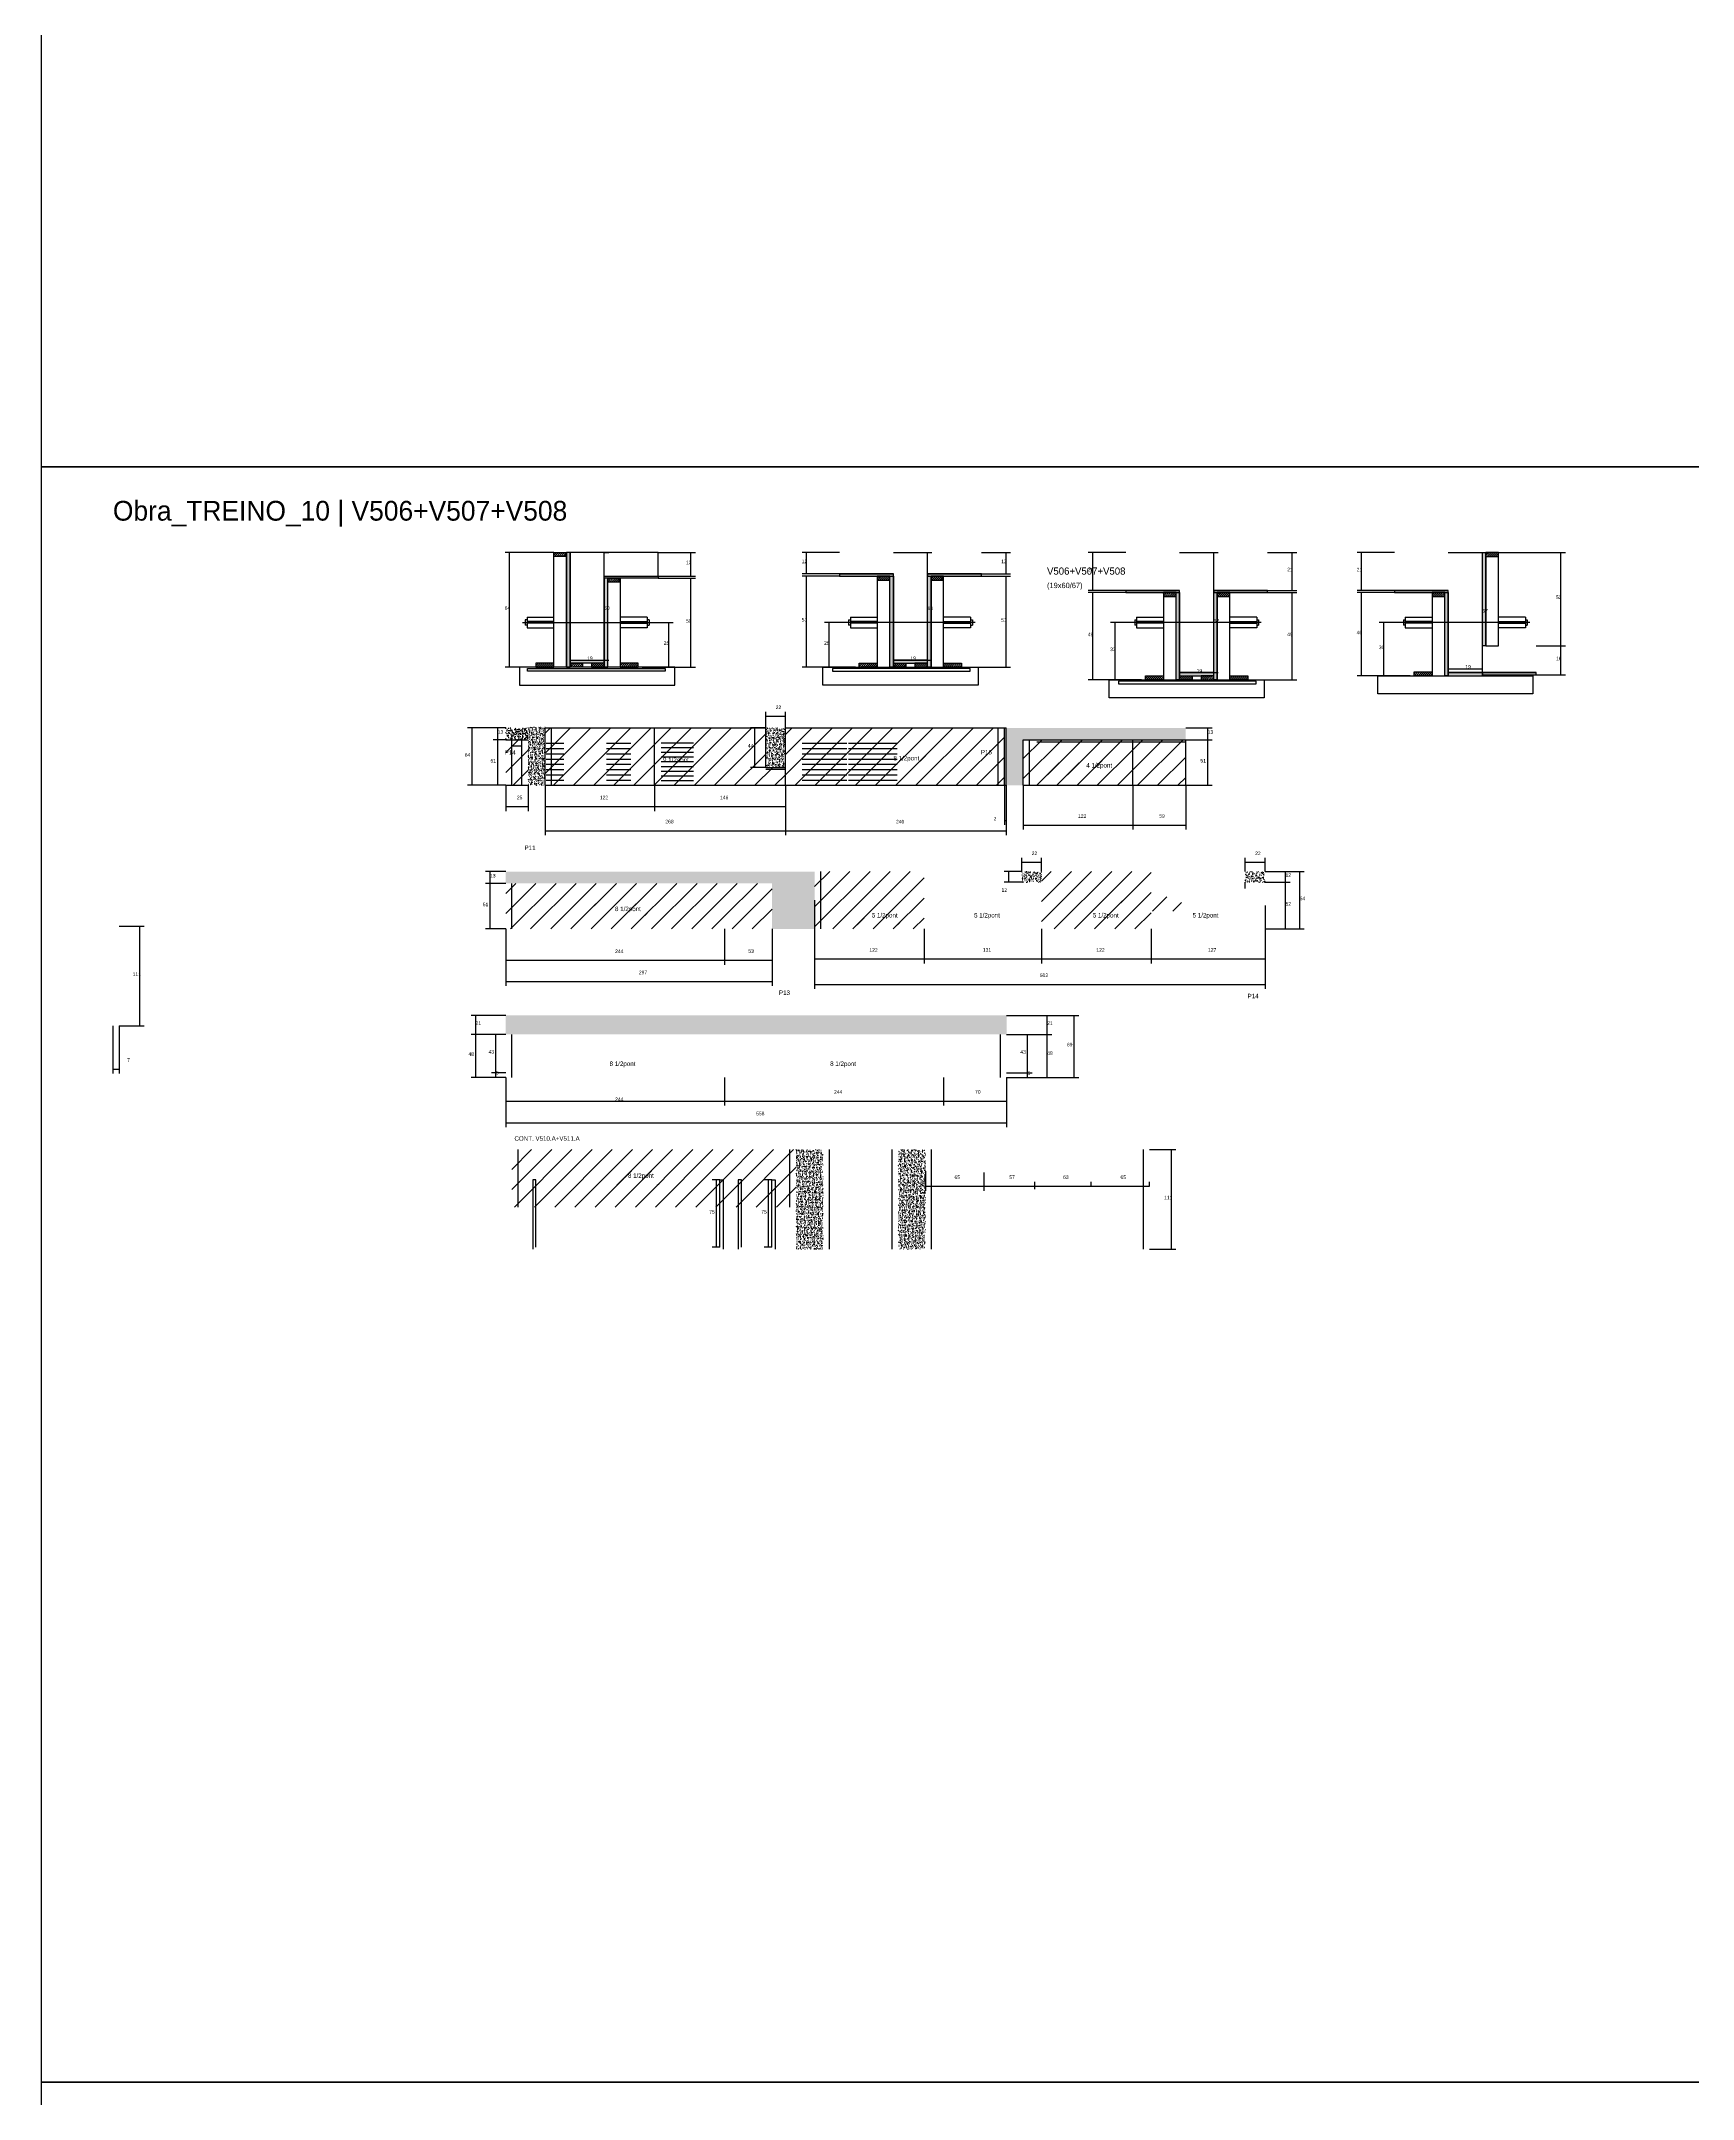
# Model space of a CAD drawing. Header units: metres. Extents: x -41 to 34840, y -36000 to 1848.
# Drawn here: x 0 to 1841, y -19818 to -17526 of the extents above; entities that cross this region are included whole.
import ezdxf

# ---------------------------------------------------------------- set-up
doc = ezdxf.new("R2010")
doc.units = ezdxf.units.M
for name, color, linetype in [('barrote', 126, 'Continuous'), ('CELL_BORDER', 8, 'Continuous'), ('CONCRETO', 251, 'Continuous'), ('COTA', 4, 'Continuous'), ('Cota Seção (2x)', 4, 'Continuous'), ('Hachura', 253, 'Continuous'), ('LABEL_ID', 3, 'Continuous'), ('Madeira', 126, 'Continuous'), ('NOMENCLATURA', 7, 'Continuous'), ('Painéis', 200, 'Continuous'), ('SARR_2.2x7', 40, 'Continuous'), ('SARR_3.5x7', 81, 'Continuous'), ('SCO-___-LAJ', 4, 'Continuous'), ('TENSOR', 2, 'Continuous'), ('Texto Seção', 7, 'Continuous')]:
    doc.layers.add(name, color=color, linetype=linetype)

msp = doc.modelspace()

# ---------------------------------------------------------------- hatches: boundary and pattern name
at = {"layer": 'COTA'}
h = msp.add_hatch(dxfattribs=at)
h.set_pattern_fill('AR-CONC', scale=0.03)
h.paths.add_polyline_path([(542.8, -18290.9), (517.8, -18290.9), (517.8, -18290.9), (517.8, -18304.1), (517.8, -18304.1), (542.8, -18304.1), (542.8, -18304.1), (542.8, -18290.9)])
h = msp.add_hatch(dxfattribs=at)
h.set_pattern_fill('AR-CONC', scale=0.03)
h.paths.add_polyline_path([(561.8, -18290.1), (542.8, -18290.1), (542.8, -18290.1), (542.8, -18354.9), (542.8, -18354.9), (561.8, -18354.9), (561.8, -18354.9), (561.8, -18354.1), (561.8, -18354.1), (561.8, -18290.1)])
h = msp.add_hatch(dxfattribs=at)
h.set_pattern_fill('AR-CONC', scale=0.03)
h.paths.add_polyline_path([(829.8, -18290.9), (807.8, -18290.9), (807.8, -18334.9), (829.8, -18334.9)])
h = msp.add_hatch(dxfattribs=at)
h.set_pattern_fill('AR-CONC', scale=0.03)
h.paths.add_polyline_path([(1075.8, -18290.9), (1075.8, -18354.9), (1094.8, -18354.9), (1094.8, -18304.1), (1275.8, -18304.1), (1275.8, -18290.9), (1094.8, -18290.9)])
h = msp.add_hatch(dxfattribs=at)
h.set_pattern_fill('AR-CONC', scale=0.03)
h.paths.add_polyline_path([(814.8, -18515), (841.8, -18515), (862.2, -18515), (862.2, -18451), (517.8, -18451), (517.8, -18464.2), (814.8, -18464.2)])
h = msp.add_hatch(dxfattribs=at)
h.set_pattern_fill('AR-CONC', scale=0.03)
h.paths.add_polyline_path([(1115.2, -18463), (1115.2, -18451), (1093.2, -18451), (1093.2, -18463)])
h = msp.add_hatch(dxfattribs=at)
h.set_pattern_fill('AR-CONC', scale=0.03)
h.paths.add_polyline_path([(1364.2, -18463), (1364.2, -18451), (1342.2, -18451), (1342.2, -18463)])
h = msp.add_hatch(dxfattribs=at)
h.set_pattern_fill('AR-CONC', scale=0.03)
h.paths.add_polyline_path([(1076.2, -18632.5), (1076.2, -18611.3), (517.8, -18611.3), (517.8, -18632.5)])
h = msp.add_hatch(dxfattribs=at)
h.set_pattern_fill('AR-CONC', scale=0.03)
h.paths.add_polyline_path([(841.6, -18871.8), (871.6, -18871.8), (871.6, -18760.8), (841.6, -18760.8)])
h = msp.add_hatch(dxfattribs=at)
h.set_pattern_fill('AR-CONC', scale=0.03)
h.paths.add_polyline_path([(985.6, -18760.8), (955.6, -18760.8), (955.6, -18871.8), (985.6, -18871.8)])
at = {"layer": 'Hachura'}
h = msp.add_hatch(dxfattribs=at)
h.set_pattern_fill('ANSI31', scale=0.5)
h.paths.add_polyline_path([(571.6, -18099.8), (571.6, -18095.4), (571.6, -18095.4), (585.6, -18095.4), (585.6, -18095.4), (585.6, -18099.8), (585.6, -18099.8), (571.6, -18099.8)])
h = msp.add_hatch(color=8, dxfattribs=at)
h.dxf.hatch_style = 1
h.paths.add_polyline_path([(589.6, -18095.4), (585.6, -18095.4), (585.6, -18095.4), (585.6, -18223.4), (585.6, -18223.4), (589.6, -18223.4), (589.6, -18223.4), (589.6, -18095.4)])
h = msp.add_hatch(color=8, dxfattribs=at)
h.dxf.hatch_style = 1
h.paths.add_polyline_path([(1606.5, -18095.4), (1610.5, -18095.4), (1610.5, -18095.4), (1610.5, -18199.4), (1610.5, -18199.4), (1606.5, -18199.4), (1606.5, -18199.4), (1606.5, -18095.4)])
h = msp.add_hatch(dxfattribs=at)
h.set_pattern_fill('ANSI31', scale=0.5)
h.paths.add_polyline_path([(1624.5, -18099.8), (1624.5, -18095.4), (1624.5, -18095.4), (1610.5, -18095.4), (1610.5, -18095.4), (1610.5, -18099.8), (1610.5, -18099.8), (1624.5, -18099.8)])
h = msp.add_hatch(color=8, dxfattribs=at)
h.dxf.hatch_style = 1
h.paths.add_polyline_path([(627.6, -18124.2), (627.6, -18121.8), (627.6, -18121.8), (687.6, -18121.8), (687.6, -18121.8), (687.6, -18124.2), (687.6, -18124.2), (627.6, -18124.2)])
h = msp.add_hatch(color=8, dxfattribs=at)
h.dxf.hatch_style = 1
h.paths.add_polyline_path([(631.6, -18124.2), (627.6, -18124.2), (627.6, -18124.2), (627.6, -18223.4), (627.6, -18223.4), (631.6, -18223.4), (631.6, -18223.4), (631.6, -18124.2)])
h = msp.add_hatch(dxfattribs=at)
h.set_pattern_fill('ANSI31', scale=0.5)
h.paths.add_polyline_path([(631.6, -18128.6), (631.6, -18124.2), (631.6, -18124.2), (645.6, -18124.2), (645.6, -18124.2), (645.6, -18128.6), (645.6, -18128.6), (631.6, -18128.6)])
h = msp.add_hatch(color=8, dxfattribs=at)
h.dxf.hatch_style = 1
h.paths.add_polyline_path([(950, -18121.8), (950, -18119.4), (950, -18119.4), (890, -18119.4), (890, -18119.4), (890, -18121.8), (890, -18121.8), (950, -18121.8)])
h = msp.add_hatch(dxfattribs=at)
h.set_pattern_fill('ANSI31', scale=0.5)
h.paths.add_polyline_path([(946, -18126.2), (946, -18121.8), (946, -18121.8), (932, -18121.8), (932, -18121.8), (932, -18126.2), (932, -18126.2), (946, -18126.2)])
h = msp.add_hatch(color=8, dxfattribs=at)
h.dxf.hatch_style = 1
h.paths.add_polyline_path([(946, -18121.8), (950, -18121.8), (950, -18121.8), (950, -18223.4), (950, -18223.4), (946, -18223.4), (946, -18223.4), (946, -18121.8)])
h = msp.add_hatch(color=8, dxfattribs=at)
h.dxf.hatch_style = 1
h.paths.add_polyline_path([(1048, -18121.8), (1048, -18119.4), (1048, -18119.4), (988, -18119.4), (988, -18119.4), (988, -18121.8), (988, -18121.8), (1048, -18121.8)])
h = msp.add_hatch(color=8, dxfattribs=at)
h.dxf.hatch_style = 1
h.paths.add_polyline_path([(988, -18121.8), (992, -18121.8), (992, -18121.8), (992, -18223.4), (992, -18223.4), (988, -18223.4), (988, -18223.4), (988, -18121.8)])
h = msp.add_hatch(dxfattribs=at)
h.set_pattern_fill('ANSI31', scale=0.5)
h.paths.add_polyline_path([(1006, -18126.2), (1006, -18121.8), (1006, -18121.8), (992, -18121.8), (992, -18121.8), (992, -18126.2), (992, -18126.2), (1006, -18126.2)])
h = msp.add_hatch(color=8, dxfattribs=at)
h.dxf.hatch_style = 1
h.paths.add_polyline_path([(1269, -18140.2), (1269, -18137.8), (1269, -18137.8), (1209, -18137.8), (1209, -18137.8), (1209, -18140.2), (1209, -18140.2), (1269, -18140.2)])
h = msp.add_hatch(dxfattribs=at)
h.set_pattern_fill('ANSI31', scale=0.5)
h.paths.add_polyline_path([(1265, -18144.6), (1265, -18140.2), (1265, -18140.2), (1251, -18140.2), (1251, -18140.2), (1251, -18144.6), (1251, -18144.6), (1265, -18144.6)])
h = msp.add_hatch(color=8, dxfattribs=at)
h.dxf.hatch_style = 1
h.paths.add_polyline_path([(1265, -18140.2), (1269, -18140.2), (1269, -18140.2), (1269, -18237.4), (1269, -18237.4), (1265, -18237.4), (1265, -18237.4), (1265, -18140.2)])
h = msp.add_hatch(color=8, dxfattribs=at)
h.dxf.hatch_style = 1
h.paths.add_polyline_path([(1367, -18140.1), (1367, -18137.7), (1367, -18137.7), (1307, -18137.7), (1307, -18137.7), (1307, -18140.1), (1307, -18140.1), (1367, -18140.1)])
h = msp.add_hatch(color=8, dxfattribs=at)
h.dxf.hatch_style = 1
h.paths.add_polyline_path([(1307, -18140.1), (1311, -18140.1), (1311, -18140.1), (1311, -18237.4), (1311, -18237.4), (1307, -18237.4), (1307, -18237.4), (1307, -18140.1)])
h = msp.add_hatch(dxfattribs=at)
h.set_pattern_fill('ANSI31', scale=0.5)
h.paths.add_polyline_path([(1325, -18144.5), (1325, -18140.1), (1325, -18140.1), (1311, -18140.1), (1311, -18140.1), (1311, -18144.5), (1311, -18144.5), (1325, -18144.5)])
h = msp.add_hatch(color=8, dxfattribs=at)
h.dxf.hatch_style = 1
h.paths.add_polyline_path([(1568.5, -18140.2), (1568.5, -18137.8), (1568.5, -18137.8), (1508.5, -18137.8), (1508.5, -18137.8), (1508.5, -18140.2), (1508.5, -18140.2), (1568.5, -18140.2)])
h = msp.add_hatch(dxfattribs=at)
h.set_pattern_fill('ANSI31', scale=0.5)
h.paths.add_polyline_path([(1564.5, -18144.6), (1564.5, -18140.2), (1564.5, -18140.2), (1550.5, -18140.2), (1550.5, -18140.2), (1550.5, -18144.6), (1550.5, -18144.6), (1564.5, -18144.6)])
h = msp.add_hatch(color=8, dxfattribs=at)
h.dxf.hatch_style = 1
h.paths.add_polyline_path([(1564.5, -18140.2), (1568.5, -18140.2), (1568.5, -18140.2), (1568.5, -18233), (1568.5, -18233), (1564.5, -18233), (1564.5, -18233), (1564.5, -18140.2)])
h = msp.add_hatch(dxfattribs=at)
h.set_pattern_fill('ANSI31', scale=0.5)
h.paths.add_polyline_path([(571.6, -18223.4), (571.6, -18219), (571.6, -18219), (551.6, -18219), (551.6, -18219), (551.6, -18223.4), (551.6, -18223.4), (571.6, -18223.4)])
h = msp.add_hatch(color=8, dxfattribs=at)
h.dxf.hatch_style = 1
h.paths.add_polyline_path([(589.6, -18219), (589.6, -18215.4), (589.6, -18215.4), (627.6, -18215.4), (627.6, -18215.4), (627.6, -18219), (627.6, -18219), (589.6, -18219)])
h = msp.add_hatch(dxfattribs=at)
h.set_pattern_fill('ANSI31', scale=0.5)
h.paths.add_polyline_path([(589.6, -18223.4), (589.6, -18219), (589.6, -18219), (603.6, -18219), (603.6, -18219), (603.6, -18223.4), (603.6, -18223.4), (589.6, -18223.4)])
h = msp.add_hatch(dxfattribs=at)
h.set_pattern_fill('ANSI31', scale=0.5)
h.paths.add_polyline_path([(627.6, -18223.4), (627.6, -18219), (627.6, -18219), (613.6, -18219), (613.6, -18219), (613.6, -18223.4), (613.6, -18223.4), (627.6, -18223.4)])
h = msp.add_hatch(dxfattribs=at)
h.set_pattern_fill('ANSI31', scale=0.5)
h.paths.add_polyline_path([(665.6, -18223.4), (665.6, -18219), (665.6, -18219), (645.6, -18219), (645.6, -18219), (645.6, -18223.4), (645.6, -18223.4), (665.6, -18223.4)])
h = msp.add_hatch(dxfattribs=at)
h.set_pattern_fill('ANSI31', scale=0.5)
h.paths.add_polyline_path([(912, -18223.4), (912, -18219), (912, -18219), (932, -18219), (932, -18219), (932, -18223.4), (932, -18223.4), (912, -18223.4)])
h = msp.add_hatch(color=8, dxfattribs=at)
h.dxf.hatch_style = 1
h.paths.add_polyline_path([(988, -18219), (988, -18215.4), (988, -18215.4), (950, -18215.4), (950, -18215.4), (950, -18219), (950, -18219), (988, -18219)])
h = msp.add_hatch(dxfattribs=at)
h.set_pattern_fill('ANSI31', scale=0.5)
h.paths.add_polyline_path([(950, -18223.4), (950, -18219), (950, -18219), (964, -18219), (964, -18219), (964, -18223.4), (964, -18223.4), (950, -18223.4)])
h = msp.add_hatch(dxfattribs=at)
h.set_pattern_fill('ANSI31', scale=0.5)
h.paths.add_polyline_path([(988, -18223.4), (988, -18219), (988, -18219), (974, -18219), (974, -18219), (974, -18223.4), (974, -18223.4), (988, -18223.4)])
h = msp.add_hatch(dxfattribs=at)
h.set_pattern_fill('ANSI31', scale=0.5)
h.paths.add_polyline_path([(1006, -18223.4), (1006, -18219), (1006, -18219), (1026, -18219), (1026, -18219), (1026, -18223.4), (1026, -18223.4), (1006, -18223.4)])
h = msp.add_hatch(dxfattribs=at)
h.set_pattern_fill('ANSI31', scale=0.5)
h.paths.add_polyline_path([(1231, -18237.4), (1231, -18233), (1231, -18233), (1251, -18233), (1251, -18233), (1251, -18237.4), (1251, -18237.4), (1231, -18237.4)])
h = msp.add_hatch(color=8, dxfattribs=at)
h.dxf.hatch_style = 1
h.paths.add_polyline_path([(1307, -18233), (1307, -18229.4), (1307, -18229.4), (1269, -18229.4), (1269, -18229.4), (1269, -18233), (1269, -18233), (1307, -18233)])
h = msp.add_hatch(dxfattribs=at)
h.set_pattern_fill('ANSI31', scale=0.5)
h.paths.add_polyline_path([(1269, -18237.4), (1269, -18233), (1269, -18233), (1283, -18233), (1283, -18233), (1283, -18237.4), (1283, -18237.4), (1269, -18237.4)])
h = msp.add_hatch(dxfattribs=at)
h.set_pattern_fill('ANSI31', scale=0.5)
h.paths.add_polyline_path([(1307, -18237.4), (1307, -18233), (1307, -18233), (1293, -18233), (1293, -18233), (1293, -18237.4), (1293, -18237.4), (1307, -18237.4)])
h = msp.add_hatch(dxfattribs=at)
h.set_pattern_fill('ANSI31', scale=0.5)
h.paths.add_polyline_path([(1325, -18237.4), (1325, -18233), (1325, -18233), (1345, -18233), (1345, -18233), (1345, -18237.4), (1345, -18237.4), (1325, -18237.4)])
h = msp.add_hatch(dxfattribs=at)
h.set_pattern_fill('ANSI31', scale=0.5)
h.paths.add_polyline_path([(1530.5, -18233), (1530.5, -18228.6), (1530.5, -18228.6), (1550.5, -18228.6), (1550.5, -18228.6), (1550.5, -18233), (1550.5, -18233), (1530.5, -18233)])
h = msp.add_hatch(color=8, dxfattribs=at)
h.dxf.hatch_style = 1
h.paths.add_polyline_path([(1606.5, -18233), (1606.5, -18229.4), (1606.5, -18229.4), (1568.5, -18229.4), (1568.5, -18229.4), (1568.5, -18233), (1568.5, -18233), (1606.5, -18233)])
h = msp.add_hatch(color=8, dxfattribs=at)
h.dxf.hatch_style = 1
h.paths.add_polyline_path([(1666.5, -18231.8), (1666.5, -18229.4), (1666.5, -18229.4), (1606.5, -18229.4), (1606.5, -18229.4), (1606.5, -18231.8), (1606.5, -18231.8), (1666.5, -18231.8)])
h = msp.add_hatch(dxfattribs=at)
h.set_pattern_fill('ANSI31', scale=5)
h.paths.add_polyline_path([(683.8, -18290.9), (561.8, -18290.9), (561.8, -18354.9), (683.8, -18354.9)])
h = msp.add_hatch(dxfattribs=at)
h.set_pattern_fill('ANSI31', scale=5)
h.paths.add_polyline_path([(807.8, -18290.9), (683.8, -18290.9), (683.8, -18354.9), (829.8, -18354.9), (829.8, -18334.9), (807.8, -18334.9)])
h = msp.add_hatch(dxfattribs=at)
h.set_pattern_fill('ANSI31', scale=5)
h.paths.add_polyline_path([(1073.8, -18290.9), (829.8, -18290.9), (829.8, -18334.9), (829.8, -18354.9), (1073.8, -18354.9)])
h = msp.add_hatch(dxfattribs=at)
h.set_pattern_fill('ANSI31', scale=5)
h.paths.add_polyline_path([(517.8, -18354.9), (542.8, -18354.9), (542.8, -18304.1), (517.8, -18304.1)])
h = msp.add_hatch(dxfattribs=at)
h.set_pattern_fill('ANSI31', scale=5)
h.paths.add_polyline_path([(1216.8, -18304.1), (1094.8, -18304.1), (1094.8, -18354.9), (1216.8, -18354.9)])
h = msp.add_hatch(dxfattribs=at)
h.set_pattern_fill('ANSI31', scale=5)
h.paths.add_polyline_path([(1275.8, -18304.1), (1216.8, -18304.1), (1216.8, -18354.9), (1275.8, -18354.9)])
h = msp.add_hatch(dxfattribs=at)
h.set_pattern_fill('ANSI31', scale=5)
h.paths.add_polyline_path([(913.7, -18335.2), (981.3, -18335.2), (981.3, -18335.2), (986.8, -18319.2), (986.8, -18319.2), (919.2, -18319.2), (919.2, -18319.2), (913.7, -18335.2)])
h = msp.add_hatch(dxfattribs=at)
h.set_pattern_fill('ANSI31', scale=5)
h.paths.add_polyline_path([(1114.2, -18343.1), (1181.8, -18343.1), (1181.8, -18343.1), (1187.3, -18327.1), (1187.3, -18327.1), (1119.7, -18327.1), (1119.7, -18327.1), (1114.2, -18343.1)])
h = msp.add_hatch(dxfattribs=at)
h.set_pattern_fill('ANSI31', scale=5)
h.paths.add_polyline_path([(862.2, -18451), (862.2, -18515), (984.2, -18515), (984.2, -18451)])
h = msp.add_hatch(dxfattribs=at)
h.set_pattern_fill('ANSI31', scale=5)
h.paths.add_polyline_path([(1237.2, -18451), (1115.2, -18451), (1115.2, -18463), (1115.2, -18515), (1237.2, -18515)])
h = msp.add_hatch(dxfattribs=at)
h.set_pattern_fill('ANSI31', scale=5)
h.paths.add_polyline_path([(761.8, -18464.2), (517.8, -18464.2), (517.8, -18515), (761.8, -18515)])
h = msp.add_hatch(dxfattribs=at)
h.set_pattern_fill('ANSI31', scale=5)
h.paths.add_polyline_path([(814.8, -18464.2), (761.8, -18464.2), (761.8, -18515), (814.8, -18515)])
h = msp.add_hatch(dxfattribs=at)
h.set_pattern_fill('ANSI31', scale=5)
h.paths.add_polyline_path([(599.4, -18503.1), (673.5, -18503.1), (673.5, -18503.1), (679, -18487.1), (679, -18487.1), (604.9, -18487.1), (604.9, -18487.1), (599.4, -18503.1)])
h = msp.add_hatch(dxfattribs=at)
h.set_pattern_fill('ANSI31', scale=5)
h.paths.add_polyline_path([(891.7, -18510.3), (891.7, -18494.1), (891.7, -18494.1), (960.2, -18494.1), (960.2, -18494.1), (960.2, -18510.3), (960.2, -18510.3), (891.7, -18510.3)])
h = msp.add_hatch(dxfattribs=at)
h.set_pattern_fill('ANSI31', scale=5)
h.paths.add_polyline_path([(1200.2, -18495.2), (1267.8, -18495.2), (1267.8, -18495.2), (1273.3, -18479.2), (1273.3, -18479.2), (1205.7, -18479.2), (1205.7, -18479.2), (1200.2, -18495.2)])
h = msp.add_hatch(dxfattribs=at)
h.set_pattern_fill('ANSI31', scale=5)
h.paths.add_polyline_path([(524.6, -18760.8), (524.6, -18824.8), (768.6, -18824.8), (768.6, -18760.8)])
h = msp.add_hatch(dxfattribs=at)
h.set_pattern_fill('ANSI31', scale=5)
h.paths.add_polyline_path([(768.6, -18824.8), (768.6, -18760.8), (524.6, -18760.8), (524.6, -18824.8)])
h = msp.add_hatch(dxfattribs=at)
h.set_pattern_fill('ANSI31', scale=5)
h.paths.add_polyline_path([(768.6, -18824.8), (841.6, -18824.8), (841.6, -18760.8), (768.6, -18760.8)])
h = msp.add_hatch(dxfattribs=at)
h.set_pattern_fill('ANSI31', scale=5)
h.paths.add_polyline_path([(768.6, -18760.8), (768.6, -18824.8), (841.6, -18824.8), (841.6, -18760.8)])
h = msp.add_hatch(dxfattribs=at)
h.set_pattern_fill('ANSI31', scale=5)
h.paths.add_polyline_path([(619.8, -18800.4), (619.8, -18784.3), (619.8, -18784.3), (688.4, -18784.3), (688.4, -18784.3), (688.4, -18800.4), (688.4, -18800.4), (619.8, -18800.4)])

# ---------------------------------------------------------------- linework, layer by layer
for p, q in [((539.6, -18170.4), (539.6, -18176.4)), ((541.6, -18170.4), (539.6, -18170.4)), ((541.6, -18176.4), (539.6, -18176.4)), ((541.6, -18167.4), (541.6, -18179.4)), ((541.6, -18167.4), (571.6, -18167.4)), ((571.6, -18172.4), (541.6, -18172.4)), ((571.6, -18174.4), (541.6, -18174.4)), ((541.6, -18179.4), (571.6, -18179.4)), ((675.6, -18167.4), (645.6, -18167.4)), ((645.6, -18172.4), (675.6, -18172.4)), ((645.6, -18174.4), (675.6, -18174.4)), ((675.6, -18179.4), (645.6, -18179.4)), ((675.6, -18167.4), (675.6, -18179.4)), ((677.6, -18170.4), (675.6, -18170.4)), ((675.6, -18176.4), (677.6, -18176.4)), ((677.6, -18170.4), (677.6, -18176.4)), ((900, -18170.4), (900, -18176.4)), ((900, -18170.4), (902, -18170.4)), ((902, -18176.4), (900, -18176.4)), ((902, -18167.4), (902, -18179.4)), ((902, -18167.4), (932, -18167.4)), ((932, -18172.4), (902, -18172.4)), ((932, -18174.4), (902, -18174.4)), ((902, -18179.4), (932, -18179.4)), ((1036, -18167.4), (1006, -18167.4)), ((1006, -18172.4), (1036, -18172.4)), ((1006, -18174.4), (1036, -18174.4)), ((1036, -18179.4), (1006, -18179.4)), ((1036, -18167.4), (1036, -18179.4)), ((1036, -18170.4), (1038, -18170.4)), ((1036, -18176.4), (1038, -18176.4)), ((1038, -18170.4), (1038, -18176.4)), ((1219, -18170.4), (1219, -18176.4)), ((1219, -18170.4), (1221, -18170.4)), ((1221, -18176.4), (1219, -18176.4)), ((1221, -18167.4), (1221, -18179.4)), ((1221, -18167.4), (1251, -18167.4)), ((1251, -18172.4), (1221, -18172.4)), ((1251, -18174.4), (1221, -18174.4)), ((1221, -18179.4), (1251, -18179.4)), ((1355, -18167.4), (1325, -18167.4)), ((1325, -18172.4), (1355, -18172.4)), ((1325, -18174.4), (1355, -18174.4)), ((1355, -18179.4), (1325, -18179.4)), ((1355, -18167.4), (1355, -18179.4)), ((1355, -18170.4), (1357, -18170.4)), ((1355, -18176.4), (1357, -18176.4)), ((1357, -18170.4), (1357, -18176.4)), ((1518.5, -18170.4), (1518.5, -18176.4)), ((1518.5, -18170.4), (1520.5, -18170.4)), ((1520.5, -18176.4), (1518.5, -18176.4)), ((1520.5, -18167.4), (1520.5, -18179.4)), ((1520.5, -18167.4), (1550.5, -18167.4)), ((1550.5, -18172.4), (1520.5, -18172.4)), ((1550.5, -18174.4), (1520.5, -18174.4)), ((1520.5, -18179.4), (1550.5, -18179.4)), ((1654.5, -18167.4), (1624.5, -18167.4)), ((1624.5, -18172.4), (1654.5, -18172.4)), ((1624.5, -18174.4), (1654.5, -18174.4)), ((1654.5, -18179.4), (1624.5, -18179.4)), ((1654.5, -18167.4), (1654.5, -18179.4)), ((1654.5, -18170.4), (1656.5, -18170.4)), ((1654.5, -18176.4), (1656.5, -18176.4)), ((1656.5, -18170.4), (1656.5, -18176.4))]:
    msp.add_line(p, q)
at = {"layer": 'barrote'}
for points in [[(533.2, -18243.4), (706.2, -18243.4), (706.2, -18223.4), (533.2, -18223.4)], [(1044.4, -18243.4), (871.4, -18243.4), (871.4, -18223.4), (1044.4, -18223.4)], [(1363.3, -18257.4), (1190.4, -18257.4), (1190.4, -18237.4), (1363.3, -18237.4)], [(1662.9, -18253), (1489.9, -18253), (1489.9, -18233), (1662.9, -18233)]]:
    msp.add_lwpolyline(points, close=True, dxfattribs=at)
at = {"layer": 'CELL_BORDER'}
for points in [[(0, -18000), (2900, -18000), (2900, -16200), (0, -16200)], [(0, -19800), (2900, -19800), (2900, -18000), (0, -18000)], [(0, -21600), (2900, -21600), (2900, -19800), (0, -19800)]]:
    msp.add_lwpolyline(points, close=True, dxfattribs=at)
at = {"layer": 'CONCRETO'}
msp.add_lwpolyline([(627.6, -18121.8), (687.6, -18121.8), (687.6, -18095.4), (627.6, -18095.4), (627.6, -18095.4), (589.6, -18095.4), (589.6, -18219), (589.6, -18219), (589.6, -18215.4), (627.6, -18215.4)], close=True, dxfattribs=at)
at = {"layer": 'COTA'}
for p, q in [((571.6, -18095.4), (517.2, -18095.4)), ((522.2, -18223.4), (522.2, -18095.4)), ((687.6, -18095.4), (729.3, -18095.4)), ((724.3, -18121.8), (724.3, -18095.4)), ((890, -18095.4), (848.3, -18095.4)), ((853.3, -18119.4), (853.3, -18095.4)), ((1048, -18095.4), (1080.6, -18095.4)), ((1075.6, -18119.4), (1075.6, -18095.4)), ((1209, -18095.4), (1167.2, -18095.4)), ((1172.2, -18137.8), (1172.2, -18095.4)), ((1367, -18095.4), (1399.5, -18095.4)), ((1394.5, -18137.7), (1394.5, -18095.4)), ((1508.5, -18095.4), (1466.8, -18095.4)), ((1471.8, -18137.8), (1471.8, -18095.4)), ((1624.5, -18095.4), (1699.1, -18095.4)), ((1694.1, -18199.4), (1694.1, -18095.4)), ((687.6, -18121.8), (729.3, -18121.8)), ((687.6, -18124.2), (729.3, -18124.2)), ((724.3, -18223.4), (724.3, -18124.2)), ((890, -18119.4), (848.3, -18119.4)), ((890, -18121.8), (848.3, -18121.8)), ((853.3, -18223.4), (853.3, -18121.8)), ((1006, -18121.8), (1080.6, -18121.8)), ((1048, -18119.4), (1080.6, -18119.4)), ((1075.6, -18223.4), (1075.6, -18121.8)), ((1209, -18137.8), (1167.2, -18137.8)), ((1209, -18140.2), (1167.2, -18140.2)), ((1172.2, -18237.4), (1172.2, -18140.2)), ((1325, -18140.1), (1399.5, -18140.1)), ((1367, -18137.7), (1399.5, -18137.7)), ((1394.5, -18237.4), (1394.5, -18140.1)), ((1508.5, -18137.8), (1466.8, -18137.8)), ((1508.5, -18140.2), (1466.8, -18140.2)), ((1471.8, -18233), (1471.8, -18140.2)), ((680.9, -18173.4), (704.5, -18173.4)), ((699.5, -18223.4), (699.5, -18173.4)), ((896.7, -18173.4), (873.2, -18173.4)), ((878.2, -18223.4), (878.2, -18173.4)), ((1215.7, -18173.4), (1192.1, -18173.4)), ((1197.1, -18237.4), (1197.1, -18173.4)), ((1515.2, -18173.4), (1491.6, -18173.4)), ((1496.6, -18233), (1496.6, -18173.4)), ((1666.5, -18199.4), (1699.1, -18199.4)), ((1666.5, -18199.4), (1699.1, -18199.4)), ((1694.1, -18231.8), (1694.1, -18199.4)), ((571.6, -18223.4), (517.2, -18223.4)), ((670, -18223.4), (729.3, -18223.4)), ((680.9, -18223.4), (704.5, -18223.4)), ((907.6, -18223.4), (848.3, -18223.4)), ((896.7, -18223.4), (873.2, -18223.4)), ((1006, -18223.4), (1080.6, -18223.4)), ((1226.6, -18237.4), (1167.2, -18237.4)), ((1215.7, -18237.4), (1192.1, -18237.4)), ((1325, -18237.4), (1399.5, -18237.4)), ((1526.1, -18233), (1466.8, -18233)), ((1515.2, -18233), (1491.6, -18233)), ((1666.5, -18231.8), (1699.1, -18231.8)), ((517.8, -18290.9), (475.4, -18290.9)), ((480.4, -18354.9), (480.4, -18290.9)), ((517.8, -18290.9), (504, -18290.9)), ((509, -18304.1), (509, -18290.9)), ((807.8, -18290.9), (790.6, -18290.9)), ((795.6, -18334.9), (795.6, -18290.9)), ((807.8, -18290.9), (807.8, -18273)), ((807.8, -18278), (829.8, -18278)), ((829.8, -18290.9), (829.8, -18273)), ((1275.8, -18290.9), (1305.3, -18290.9)), ((1300.3, -18304.1), (1300.3, -18290.9)), ((517.8, -18304.1), (504, -18304.1)), ((517.8, -18304.1), (504, -18304.1)), ((509, -18354.9), (509, -18304.1)), ((1275.8, -18304.1), (1305.3, -18304.1)), ((1275.8, -18304.1), (1305.3, -18304.1)), ((1300.3, -18354.9), (1300.3, -18304.1)), ((807.8, -18334.9), (790.6, -18334.9)), ((517.8, -18354.9), (475.4, -18354.9)), ((517.8, -18354.9), (504, -18354.9)), ((517.8, -18354.9), (517.8, -18383.6)), ((542.8, -18354.9), (542.8, -18383.6)), ((561.8, -18354.9), (561.8, -18410.5)), ((561.8, -18354.9), (561.8, -18383.6)), ((683.8, -18354.9), (683.8, -18383.6)), ((683.8, -18354.9), (683.8, -18383.6)), ((829.8, -18354.9), (829.8, -18410.5)), ((829.8, -18354.9), (829.8, -18383.6)), ((1073.8, -18354.9), (1073.8, -18399.1)), ((1075.8, -18354.9), (1075.8, -18399.1)), ((1094.8, -18354.9), (1094.8, -18404.2)), ((1216.8, -18354.9), (1216.8, -18404.2)), ((1216.8, -18354.9), (1216.8, -18404.2)), ((1275.8, -18354.9), (1275.8, -18404.2)), ((1275.8, -18354.9), (1305.3, -18354.9)), ((517.8, -18378.6), (542.8, -18378.6)), ((561.8, -18378.6), (683.8, -18378.6)), ((683.8, -18378.6), (829.8, -18378.6)), ((829.8, -18374.9), (829.8, -18410.5)), ((1075.8, -18374.9), (1075.8, -18410.5)), ((561.8, -18405.5), (829.8, -18405.5)), ((829.8, -18405.5), (1075.8, -18405.5)), ((1073.8, -18394.1), (1075.8, -18394.1)), ((1094.8, -18399.2), (1216.8, -18399.2)), ((1216.8, -18399.2), (1275.8, -18399.2)), ((517.8, -18451), (495.4, -18451)), ((500.4, -18464.2), (500.4, -18451)), ((1093.2, -18451), (1073.5, -18451)), ((1078.5, -18463), (1078.5, -18451)), ((1093.2, -18451), (1093.2, -18435.7)), ((1093.2, -18440.7), (1115.2, -18440.7)), ((1115.2, -18451), (1115.2, -18435.7)), ((1342.2, -18451), (1342.2, -18435.7)), ((1342.2, -18440.7), (1364.2, -18440.7)), ((1364.2, -18451), (1364.2, -18435.7)), ((1364.2, -18451), (1392.1, -18451)), ((1364.2, -18451), (1407.9, -18451)), ((1387.1, -18463), (1387.1, -18451)), ((1402.9, -18515), (1402.9, -18451)), ((517.8, -18464.2), (495.4, -18464.2)), ((517.8, -18464.2), (495.4, -18464.2)), ((500.4, -18515), (500.4, -18464.2)), ((1093.2, -18463), (1073.5, -18463)), ((1364.2, -18463), (1392.1, -18463)), ((1364.2, -18463), (1392.1, -18463)), ((1387.1, -18515), (1387.1, -18463)), ((862.2, -18483), (862.2, -18581.7)), ((1364.2, -18489), (1364.2, -18581.7)), ((87, -18511.9), (115, -18511.9)), ((110, -18622.9), (110, -18511.9)), ((517.8, -18515), (495.4, -18515)), ((517.8, -18515), (517.8, -18578.5)), ((761.8, -18515), (761.8, -18554.8)), ((814.8, -18515), (814.8, -18578.5)), ((814.8, -18515), (814.8, -18554.8)), ((862.2, -18515), (862.2, -18553.4)), ((984.2, -18515), (984.2, -18553.4)), ((984.2, -18515), (984.2, -18553.4)), ((1115.2, -18515), (1115.2, -18553.4)), ((1115.2, -18515), (1115.2, -18553.4)), ((1237.2, -18515), (1237.2, -18553.4)), ((1237.2, -18515), (1237.2, -18553.4)), ((1364.2, -18515), (1364.2, -18553.4)), ((1364.2, -18515), (1392.1, -18515)), ((1364.2, -18515), (1407.9, -18515)), ((517.8, -18535), (517.8, -18554.8)), ((761.8, -18535), (761.8, -18554.8)), ((517.8, -18549.8), (761.8, -18549.8)), ((761.8, -18549.8), (814.8, -18549.8)), ((862.2, -18548.4), (984.2, -18548.4)), ((984.2, -18548.4), (1115.2, -18548.4)), ((1115.2, -18548.4), (1237.2, -18548.4)), ((1237.2, -18548.4), (1364.2, -18548.4)), ((517.8, -18573.5), (814.8, -18573.5)), ((862.2, -18576.7), (1364.2, -18576.7)), ((517.8, -18611.3), (479.4, -18611.3)), ((484.4, -18632.5), (484.4, -18611.3)), ((1076.2, -18611.3), (1126.4, -18611.3)), ((1076.2, -18611.3), (1156.5, -18611.3)), ((1121.4, -18632.5), (1121.4, -18611.3)), ((1151.5, -18680.3), (1151.5, -18611.3)), ((80, -18622.9), (80, -18676)), ((87, -18622.9), (87, -18676)), ((87, -18622.9), (115, -18622.9)), ((517.8, -18632.5), (479.4, -18632.5)), ((517.8, -18632.5), (479.4, -18632.5)), ((484.4, -18680.3), (484.4, -18632.5)), ((517.8, -18632.5), (501.9, -18632.5)), ((506.9, -18675.3), (506.9, -18632.5)), ((1076.2, -18632.5), (1126.4, -18632.5)), ((1076.2, -18632.5), (1126.4, -18632.5)), ((1076.2, -18632.5), (1104.6, -18632.5)), ((1099.6, -18675.3), (1099.6, -18632.5)), ((1121.4, -18680.3), (1121.4, -18632.5)), ((80, -18671), (87, -18671)), ((517.8, -18680.3), (479.4, -18680.3)), ((517.8, -18675.3), (501.9, -18675.3)), ((517.8, -18675.3), (501.9, -18675.3)), ((517.8, -18680.3), (501.9, -18680.3)), ((506.9, -18680.3), (506.9, -18675.3)), ((517.8, -18680.3), (517.8, -18711.7)), ((517.8, -18680.3), (517.8, -18735.8)), ((761.8, -18680.3), (761.8, -18711.7)), ((761.8, -18680.3), (761.8, -18711.7)), ((1005.8, -18680.3), (1005.8, -18711.7)), ((1005.8, -18680.3), (1005.8, -18711.7)), ((1076.2, -18675.3), (1104.6, -18675.3)), ((1076.2, -18675.3), (1104.6, -18675.3)), ((1076.2, -18680.3), (1126.4, -18680.3)), ((1076.2, -18680.3), (1076.2, -18735.8)), ((1076.2, -18680.3), (1156.5, -18680.3)), ((1076.2, -18680.3), (1104.6, -18680.3)), ((1076.2, -18680.3), (1076.2, -18711.7)), ((1099.6, -18680.3), (1099.6, -18675.3)), ((517.8, -18706.7), (761.8, -18706.7)), ((761.8, -18706.7), (1005.8, -18706.7)), ((1005.8, -18706.7), (1076.2, -18706.7)), ((517.8, -18730.8), (1076.2, -18730.8)), ((1235.6, -18760.8), (1264.8, -18760.8)), ((1259.8, -18871.8), (1259.8, -18760.8)), ((756.6, -18794.6), (747.8, -18794.6)), ((752.8, -18869.6), (752.8, -18794.6)), ((814.6, -18794.6), (805.8, -18794.6)), ((810.8, -18869.6), (810.8, -18794.6)), ((985.6, -18784.8), (985.6, -18806.7)), ((1050.6, -18786.3), (1050.6, -18806.7)), ((1050.6, -18786.3), (1050.6, -18806.7)), ((1107.6, -18804.8), (1107.6, -18796.7)), ((1107.6, -18804.8), (1107.6, -18796.7)), ((1170.6, -18801.7), (1170.6, -18796.7)), ((1170.6, -18801.7), (1170.6, -18796.7)), ((1235.6, -18801.7), (1235.6, -18796.7)), ((985.6, -18801.7), (1050.6, -18801.7)), ((1050.6, -18801.7), (1107.6, -18801.7)), ((1107.6, -18801.7), (1170.6, -18801.7)), ((1170.6, -18801.7), (1235.6, -18801.7)), ((756.6, -18869.6), (747.8, -18869.6)), ((814.6, -18869.6), (805.8, -18869.6)), ((1235.6, -18871.8), (1264.8, -18871.8))]:
    msp.add_line(p, q, dxfattribs=at)
at = {"layer": 'Cota Seção (2x)'}
for p, q in [((627.6, -18215.4), (627.6, -18095.4)), ((627.6, -18095.4), (632.6, -18095.4)), ((950, -18095.4), (993, -18095.4)), ((988, -18215.4), (988, -18095.4)), ((1269, -18095.4), (1312, -18095.4)), ((1307, -18229.4), (1307, -18095.4)), ((1568.5, -18095.4), (1611.5, -18095.4)), ((1606.5, -18229.4), (1606.5, -18095.4)), ((589.6, -18223.4), (589.6, -18210.4)), ((589.6, -18215.4), (627.6, -18215.4)), ((627.6, -18223.4), (627.6, -18210.4)), ((627.6, -18215.4), (632.6, -18215.4)), ((950, -18223.4), (950, -18210.4)), ((950, -18215.4), (993, -18215.4)), ((950, -18215.4), (988, -18215.4)), ((988, -18223.4), (988, -18210.4)), ((1269, -18237.4), (1269, -18224.4)), ((1307, -18237.4), (1307, -18224.4)), ((1568.5, -18233), (1568.5, -18220)), ((1568.5, -18225), (1606.5, -18225)), ((1606.5, -18233), (1606.5, -18220)), ((1269, -18229.4), (1312, -18229.4)), ((1269, -18229.4), (1307, -18229.4)), ((1568.5, -18229.4), (1611.5, -18229.4))]:
    msp.add_line(p, q, dxfattribs=at)
at = {"layer": 'Madeira'}
for points in [[(571.6, -18099.8), (571.6, -18095.4), (585.6, -18095.4), (585.6, -18099.8)], [(571.6, -18095.4), (585.6, -18095.4), (585.6, -18223.4), (571.6, -18223.4)], [(1624.5, -18099.8), (1624.5, -18095.4), (1610.5, -18095.4), (1610.5, -18099.8)], [(1624.5, -18095.4), (1610.5, -18095.4), (1610.5, -18199.4), (1624.5, -18199.4)], [(631.6, -18128.6), (631.6, -18124.2), (645.6, -18124.2), (645.6, -18128.6)], [(631.6, -18124.2), (645.6, -18124.2), (645.6, -18223.4), (631.6, -18223.4)], [(946, -18126.2), (946, -18121.8), (932, -18121.8), (932, -18126.2)], [(946, -18121.8), (932, -18121.8), (932, -18223.4), (946, -18223.4)], [(1006, -18126.2), (1006, -18121.8), (992, -18121.8), (992, -18126.2)], [(1006, -18121.8), (992, -18121.8), (992, -18223.4), (1006, -18223.4)], [(1265, -18144.6), (1265, -18140.2), (1251, -18140.2), (1251, -18144.6)], [(1265, -18140.2), (1251, -18140.2), (1251, -18237.4), (1265, -18237.4)], [(1325, -18144.5), (1325, -18140.1), (1311, -18140.1), (1311, -18144.5)], [(1325, -18140.1), (1311, -18140.1), (1311, -18237.4), (1325, -18237.4)], [(1564.5, -18144.6), (1564.5, -18140.2), (1550.5, -18140.2), (1550.5, -18144.6)], [(1564.5, -18140.2), (1550.5, -18140.2), (1550.5, -18233), (1564.5, -18233)], [(533.2, -18243.4), (706.2, -18243.4), (706.2, -18223.4), (533.2, -18223.4)], [(571.6, -18223.4), (571.6, -18219), (551.6, -18219), (551.6, -18223.4)], [(589.6, -18223.4), (589.6, -18219), (603.6, -18219), (603.6, -18223.4)], [(627.6, -18223.4), (627.6, -18219), (613.6, -18219), (613.6, -18223.4)], [(665.6, -18223.4), (665.6, -18219), (645.6, -18219), (645.6, -18223.4)], [(1044.4, -18243.4), (871.4, -18243.4), (871.4, -18223.4), (1044.4, -18223.4)], [(912, -18223.4), (912, -18219), (932, -18219), (932, -18223.4)], [(950, -18223.4), (950, -18219), (964, -18219), (964, -18223.4)], [(988, -18223.4), (988, -18219), (974, -18219), (974, -18223.4)], [(1006, -18223.4), (1006, -18219), (1026, -18219), (1026, -18223.4)], [(1363.3, -18257.4), (1190.4, -18257.4), (1190.4, -18237.4), (1363.3, -18237.4)], [(1231, -18237.4), (1231, -18233), (1251, -18233), (1251, -18237.4)], [(1269, -18237.4), (1269, -18233), (1283, -18233), (1283, -18237.4)], [(1307, -18237.4), (1307, -18233), (1293, -18233), (1293, -18237.4)], [(1325, -18237.4), (1325, -18233), (1345, -18233), (1345, -18237.4)], [(1662.9, -18253), (1489.9, -18253), (1489.9, -18233), (1662.9, -18233)], [(1530.5, -18233), (1530.5, -18228.6), (1550.5, -18228.6), (1550.5, -18233)]]:
    msp.add_lwpolyline(points, close=True, dxfattribs=at)
at = {"layer": 'Painéis'}
for p, q in [((585.6, -18223.4), (585.6, -18095.4)), ((1610.5, -18199.4), (1610.5, -18095.4)), ((627.6, -18121.8), (687.6, -18121.8)), ((627.6, -18223.4), (627.6, -18124.2)), ((890, -18119.4), (950, -18119.4)), ((950, -18223.4), (950, -18121.8)), ((988, -18119.4), (1048, -18119.4)), ((992, -18223.4), (992, -18121.8)), ((1209, -18137.8), (1269, -18137.8)), ((1269, -18237.4), (1269, -18140.2)), ((1307, -18137.7), (1367, -18137.7)), ((1311, -18237.4), (1311, -18140.1)), ((1508.5, -18137.8), (1568.5, -18137.8)), ((1568.5, -18233), (1568.5, -18140.2)), ((589.6, -18215.4), (627.6, -18215.4)), ((589.6, -18219), (589.6, -18215.4)), ((627.6, -18219), (627.6, -18215.4)), ((950, -18215.4), (988, -18215.4)), ((950, -18219), (950, -18215.4)), ((988, -18219), (988, -18215.4)), ((1269, -18229.4), (1307, -18229.4)), ((1269, -18233), (1269, -18229.4)), ((1307, -18233), (1307, -18229.4)), ((1568.5, -18229.4), (1606.5, -18229.4)), ((1568.5, -18233), (1568.5, -18229.4)), ((1606.5, -18229.4), (1666.5, -18229.4)), ((1606.5, -18233), (1606.5, -18229.4)), ((561.8, -18290.9), (807.8, -18290.9)), ((561.8, -18354.9), (561.8, -18290.9)), ((683.8, -18354.9), (683.8, -18290.9)), ((807.8, -18334.9), (807.8, -18290.9)), ((829.8, -18290.9), (1075.8, -18290.9)), ((829.8, -18334.9), (829.8, -18290.9)), ((1073.8, -18354.9), (1073.8, -18290.9)), ((1075.8, -18354.9), (1075.8, -18290.9)), ((517.8, -18304.1), (542.8, -18304.1)), ((1094.8, -18304.1), (1275.8, -18304.1)), ((1094.8, -18354.9), (1094.8, -18304.1)), ((1216.8, -18354.9), (1216.8, -18304.1)), ((1275.8, -18354.9), (1275.8, -18304.1)), ((807.8, -18334.9), (829.8, -18334.9)), ((829.8, -18354.7), (829.8, -18334.9)), ((517.8, -18354.9), (542.8, -18354.9)), ((561.8, -18354.9), (829.8, -18354.9)), ((561.8, -18354.9), (1075.8, -18354.9)), ((829.8, -18354.9), (1075.8, -18354.9)), ((1094.8, -18354.9), (1216.8, -18354.9)), ((1216.8, -18354.9), (1275.8, -18354.9))]:
    msp.add_line(p, q, dxfattribs=at)
for points in [[(589.6, -18095.4), (585.6, -18095.4), (585.6, -18223.4), (589.6, -18223.4)], [(1606.5, -18095.4), (1610.5, -18095.4), (1610.5, -18199.4), (1606.5, -18199.4)], [(627.6, -18124.2), (627.6, -18121.8), (687.6, -18121.8), (687.6, -18124.2)], [(631.6, -18124.2), (627.6, -18124.2), (627.6, -18223.4), (631.6, -18223.4)], [(950, -18121.8), (950, -18119.4), (890, -18119.4), (890, -18121.8)], [(946, -18121.8), (950, -18121.8), (950, -18223.4), (946, -18223.4)], [(1048, -18121.8), (1048, -18119.4), (988, -18119.4), (988, -18121.8)], [(988, -18121.8), (992, -18121.8), (992, -18223.4), (988, -18223.4)], [(1269, -18140.2), (1269, -18137.8), (1209, -18137.8), (1209, -18140.2)], [(1265, -18140.2), (1269, -18140.2), (1269, -18237.4), (1265, -18237.4)], [(1367, -18140.1), (1367, -18137.7), (1307, -18137.7), (1307, -18140.1)], [(1307, -18140.1), (1311, -18140.1), (1311, -18237.4), (1307, -18237.4)], [(1568.5, -18140.2), (1568.5, -18137.8), (1508.5, -18137.8), (1508.5, -18140.2)], [(1564.5, -18140.2), (1568.5, -18140.2), (1568.5, -18233), (1564.5, -18233)], [(589.6, -18219), (589.6, -18215.4), (627.6, -18215.4), (627.6, -18219)], [(988, -18219), (988, -18215.4), (950, -18215.4), (950, -18219)], [(1307, -18233), (1307, -18229.4), (1269, -18229.4), (1269, -18233)], [(1606.5, -18233), (1606.5, -18229.4), (1568.5, -18229.4), (1568.5, -18233)], [(1666.5, -18231.8), (1666.5, -18229.4), (1606.5, -18229.4), (1606.5, -18231.8)]]:
    msp.add_lwpolyline(points, close=True, dxfattribs=at)
at = {"layer": 'SARR_2.2x7'}
for p, q in [((568.8, -18354.9), (568.8, -18290.9)), ((1066.8, -18354.9), (1066.8, -18290.9)), ((524.8, -18354.9), (524.8, -18304.1)), ((524.8, -18311.1), (535.8, -18311.1)), ((535.8, -18354.9), (535.8, -18304.1)), ((562.8, -18308), (582.8, -18308)), ((562.8, -18313.8), (582.8, -18313.8)), ((630.3, -18308), (657.3, -18308)), ((630.3, -18313.8), (657.3, -18313.8)), ((691.3, -18307.4), (727.3, -18307.4)), ((691.3, -18312.7), (727.3, -18312.7)), ((691.3, -18317.9), (727.3, -18317.9)), ((848.1, -18308), (898.1, -18308)), ((848.1, -18313.8), (898.1, -18313.8)), ((900.1, -18308), (954.1, -18308)), ((900.1, -18313.8), (954.1, -18313.8)), ((1101.8, -18354.9), (1101.8, -18304.1)), ((1109.8, -18306.3), (1216.8, -18306.3)), ((1216.8, -18306.3), (1275.8, -18306.3)), ((562.8, -18319.7), (582.8, -18319.7)), ((562.8, -18325.6), (582.8, -18325.6)), ((562.8, -18331.4), (582.8, -18331.4)), ((562.8, -18337.3), (582.8, -18337.3)), ((630.3, -18319.7), (657.3, -18319.7)), ((630.3, -18325.6), (657.3, -18325.6)), ((630.3, -18331.4), (657.3, -18331.4)), ((630.3, -18337.3), (657.3, -18337.3)), ((691.3, -18323.2), (727.3, -18323.2)), ((691.3, -18328.5), (727.3, -18328.5)), ((691.3, -18333.8), (727.3, -18333.8)), ((691.3, -18339.1), (727.3, -18339.1)), ((807.8, -18337.1), (829.8, -18337.1)), ((848.1, -18319.7), (898.1, -18319.7)), ((848.1, -18325.6), (898.1, -18325.6)), ((848.1, -18331.4), (898.1, -18331.4)), ((848.1, -18337.3), (898.1, -18337.3)), ((900.1, -18319.7), (954.1, -18319.7)), ((900.1, -18325.6), (954.1, -18325.6)), ((900.1, -18331.4), (954.1, -18331.4)), ((900.1, -18337.3), (954.1, -18337.3)), ((562.8, -18343.2), (582.8, -18343.2)), ((562.8, -18349), (582.8, -18349)), ((630.3, -18343.2), (657.3, -18343.2)), ((630.3, -18349), (657.3, -18349)), ((691.3, -18344.3), (727.3, -18344.3)), ((691.3, -18349.6), (727.3, -18349.6)), ((848.1, -18343.2), (898.1, -18343.2)), ((848.1, -18349), (898.1, -18349)), ((900.1, -18343.2), (954.1, -18343.2)), ((900.1, -18349), (954.1, -18349)), ((869.2, -18515), (869.2, -18451)), ((524.8, -18515), (524.8, -18464.2)), ((1342.2, -18470), (1342.2, -18463)), ((524.8, -18680.3), (524.8, -18632.5)), ((1069.2, -18680.3), (1069.2, -18632.5)), ((531.6, -18824.8), (531.6, -18760.8)), ((834.6, -18824.8), (834.6, -18760.8)), ((878.6, -18871.8), (878.6, -18760.8)), ((948.6, -18871.8), (948.6, -18760.8)), ((992.6, -18871.8), (992.6, -18760.8)), ((1228.6, -18871.8), (1228.6, -18760.8))]:
    msp.add_line(p, q, dxfattribs=at)
at = {"layer": 'SARR_3.5x7'}
for points in [[(551.6, -18869.6), (551.6, -18794.6), (548.1, -18794.6), (548.1, -18871.8)], [(756.6, -18869.6), (756.6, -18794.6), (760.1, -18794.6), (760.1, -18871.8)], [(780.6, -18869.6), (780.6, -18794.6), (777.1, -18794.6), (777.1, -18871.8)], [(814.6, -18869.6), (814.6, -18794.6), (818.1, -18794.6), (818.1, -18871.8)]]:
    msp.add_lwpolyline(points, dxfattribs=at)
at = {"layer": 'SCO-___-LAJ'}
for points in [[(542.2, -18224.7), (695.5, -18224.7), (695.5, -18227.9), (542.2, -18227.9)], [(1035.4, -18224.7), (882.1, -18224.7), (882.1, -18227.9), (1035.4, -18227.9)], [(1354.3, -18238.7), (1201, -18238.7), (1201, -18241.9), (1354.3, -18241.9)]]:
    msp.add_lwpolyline(points, close=True, dxfattribs=at)
at = {"layer": 'TENSOR'}
for p, q in [((536.6, -18173.4), (680.9, -18173.4)), ((1041, -18173.4), (896.7, -18173.4)), ((1360, -18173.4), (1215.7, -18173.4)), ((1659.5, -18173.4), (1515.2, -18173.4))]:
    msp.add_line(p, q, dxfattribs=at)

# ---------------------------------------------------------------- texts
at = {"layer": 'COTA'}
for s, p in [('13', (718.8, -18108.6)), ('12', (847.8, -18107.4)), ('12', (1070.1, -18107.4)), ('21', (1166.7, -18116.6)), ('21', (1389, -18116.5)), ('21', (1466.3, -18116.6)), ('64', (516.7, -18159.4)), ('52', (1688.6, -18147.4)), ('50', (718.8, -18173.8)), ('51', (847.8, -18172.6)), ('51', (1070.1, -18172.6)), ('25', (694, -18198.4)), ('25', (872.7, -18198.4)), ('49', (1166.7, -18188.8)), ('32', (1191.6, -18205.4)), ('49', (1389, -18188.7)), ('46', (1466.3, -18186.6)), ('30', (1491.1, -18203.2)), ('16', (1688.6, -18215.6)), ('22', (818.8, -18270)), ('13', (509, -18297.5)), ('13', (1300.3, -18297.5)), ('44', (787.6, -18312.9)), ('64', (472.2, -18322.9)), ('51', (500.9, -18329.5)), ('51', (1292.2, -18329.5)), ('25', (530.3, -18370.5)), ('122', (622.8, -18370.5)), ('146', (756.8, -18370.5)), ('268', (695.8, -18397.3)), ('246', (952.8, -18397.4)), ('2', (1061.7, -18394.1)), ('122', (1155.8, -18391.2)), ('59', (1246.3, -18391.1)), ('22', (1104.2, -18432.7)), ('22', (1353.2, -18432.7)), ('13', (500.4, -18457.6)), ('12', (1387.1, -18457)), ('12', (1070.5, -18473.6)), ('51', (492.3, -18489.6)), ('52', (1387.1, -18489)), ('64', (1402.9, -18483)), ('244', (639.8, -18541.8)), ('53', (788.3, -18541.6)), ('122', (923.2, -18540.4)), ('131', (1049.7, -18540.2)), ('122', (1176.2, -18540.4)), ('127', (1300.7, -18540.3)), ('111', (102, -18567.4)), ('297', (666.3, -18565.4)), ('502', (1113.2, -18568.6)), ('21', (484.4, -18621.9)), ('21', (1121.4, -18621.9)), ('7', (95.9, -18662.9)), ('48', (476.3, -18656.4)), ('43', (498.8, -18653.9)), ('43', (1091.5, -18653.9)), ('48', (1121.4, -18655.4)), ('69', (1143.4, -18645.8)), ('5', (506.9, -18677.1)), ('5', (1099.6, -18677.8)), ('244', (639.8, -18706.7)), ('244', (883.8, -18698.6)), ('70', (1041, -18698.6)), ('558', (797, -18722.6)), ('65', (1018.1, -18793.6)), ('57', (1079.1, -18793.6)), ('63', (1139.1, -18793.5)), ('65', (1203.1, -18793.6)), ('111', (1251.7, -18816.3)), ('75', (744.7, -18832.1)), ('75', (802.7, -18832.1))]:
    msp.add_text(s, height=4, dxfattribs=at).set_placement(p)
at = {"layer": 'Cota Seção (2x)'}
for s, p in [('60', (627.6, -18159.4)), ('60', (988, -18159.7)), ('67', (1307, -18173.7)), ('67', (1606.5, -18162.6)), ('19', (608.6, -18215.4)), ('19', (969, -18215.4)), ('19', (1288, -18229.4)), ('19', (1587.5, -18225))]:
    msp.add_text(s, height=4, dxfattribs=at).set_placement(p)
at = {"layer": 'LABEL_ID'}
msp.add_text('Obra_TREINO_10 | V506+V507+V508', height=22, dxfattribs=at).set_placement((80, -18060))
at = {"layer": 'NOMENCLATURA'}
for s, p in [('P14', (516.7, -18320.8)), ('P15', (1047.5, -18320.5)), ('9 1/2pont', (693.2, -18329)), ('8 1/2pont', (950, -18327.2)), ('4 1/2pont', (1165, -18335.1)), ('P11', (538.8, -18427)), ('8 1/2pont', (639.7, -18495.1)), ('5 1/2pont', (925.9, -18502.2)), ('5 1/2pont', (1039.9, -18502.2)), ('5 1/2pont', (1172.3, -18502.2)), ('5 1/2pont', (1283.5, -18502.2)), ('P13', (822.4, -18588.5)), ('P14', (1344.8, -18592.2)), ('8 1/2pont', (633.6, -18667.6)), ('8 1/2pont', (879.5, -18667.6)), ('8 1/2pont', (654.1, -18792.3))]:
    msp.add_text(s, height=5, dxfattribs=at).set_placement(p)
at = {"layer": 'Texto Seção'}
for s, height, p in [('V506+V507+V508', 8, (1121.2, -18120.2)), ('(19x60/67)', 6, (1121.2, -18135.2)), ('CONT. V510.A+V511.A', 5, (527.6, -18750.9))]:
    msp.add_text(s, height=height, dxfattribs=at).set_placement(p)

doc.saveas('drawing.dxf')
